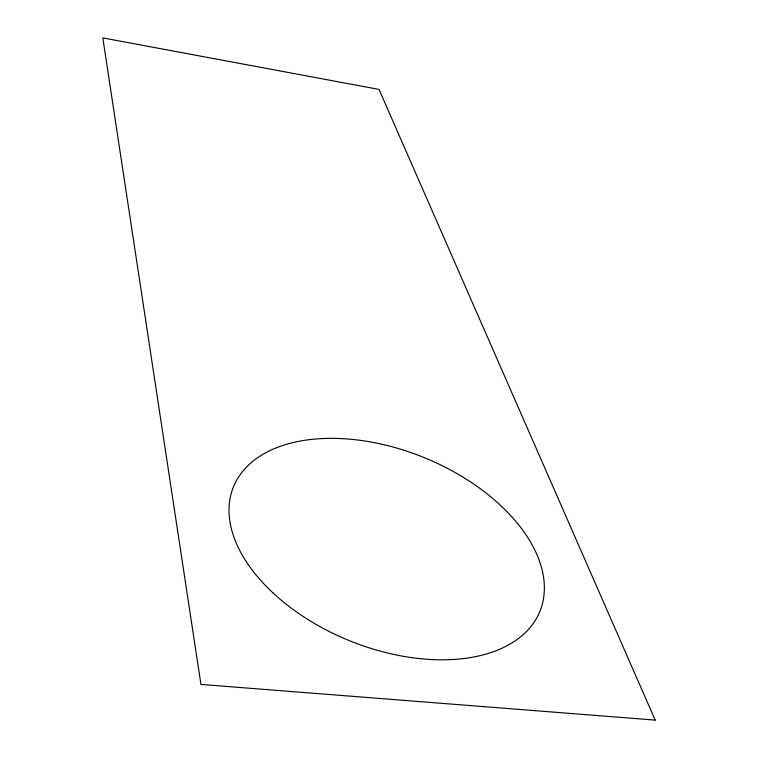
<?xml version="1.0" encoding="UTF-8"?>
<svg xmlns="http://www.w3.org/2000/svg" width="758" height="758" viewBox="0 0 758 758"><rect width="100%" height="100%" fill="white"/><g stroke="black" fill="none" stroke-linecap="round" stroke-linejoin="round"><path stroke-width="1.14" d="M655.196 720.1L200.946 684.427L102.804 37.9L379.019 89.406L655.196 720.1M273.278 593.182A165.377 98.872 22.1 0 0 538.256 615.013A165.377 98.872 22.1 0 0 348.528 439.062A165.377 98.872 22.1 0 0 273.278 593.182"/></g></svg>
